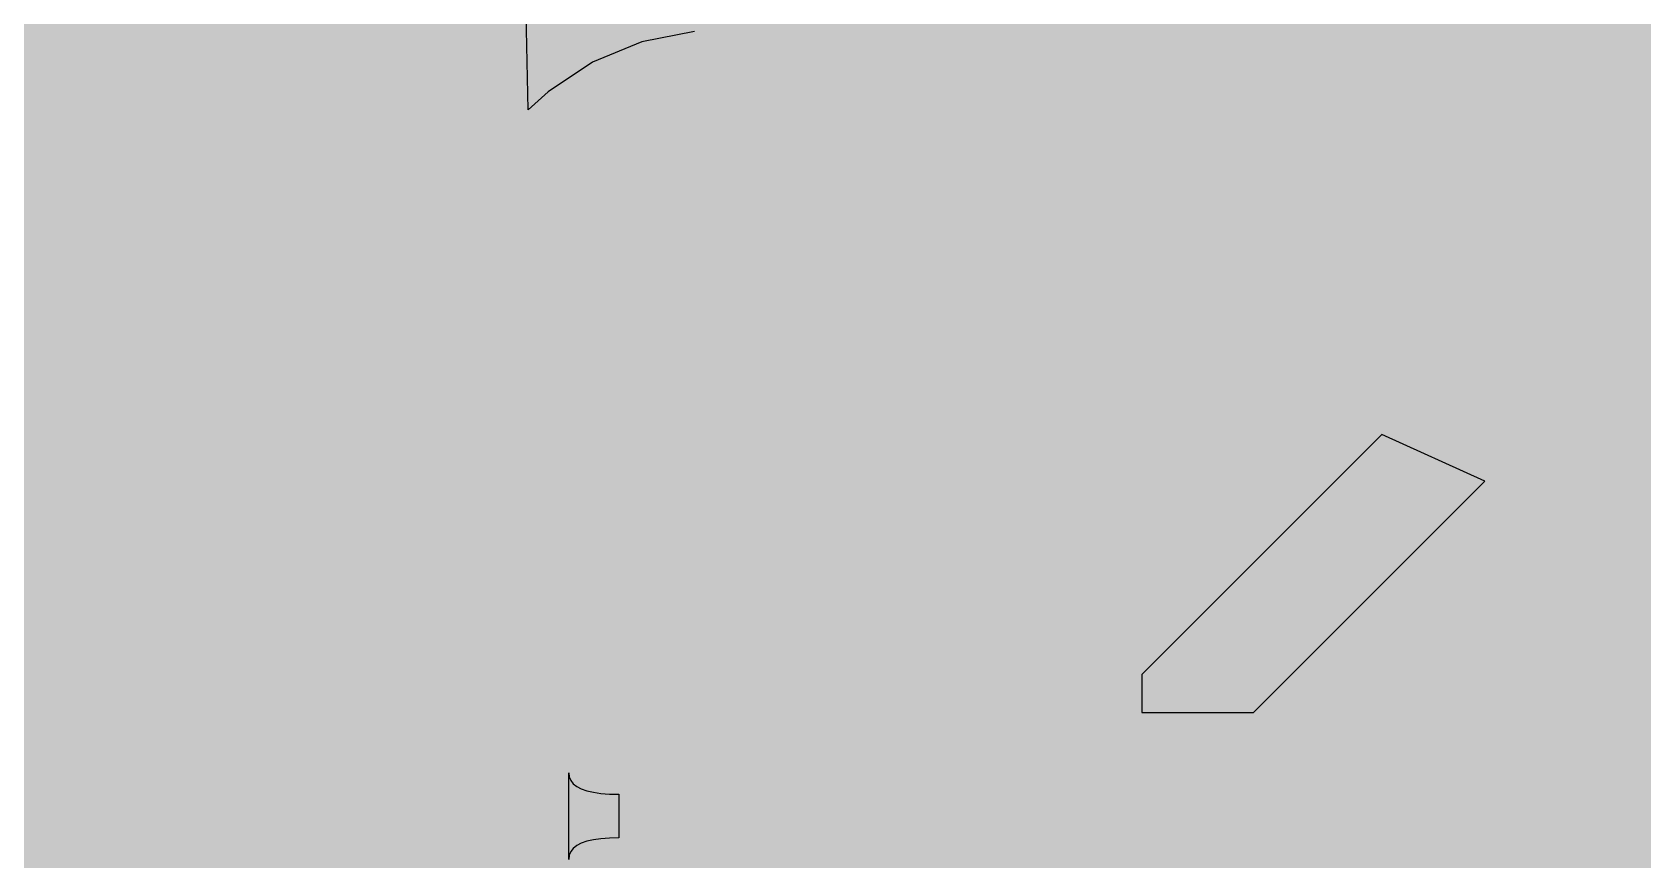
# Model space of a CAD drawing. Header units: millimetres. Extents: x 69.6 to 104.4, y 72.6 to 106.2.
# Drawn here: x 81.97 to 89.37, y 87.42 to 91.22 of the extents above; entities that cross this region are included whole.
import ezdxf

# ---------------------------------------------------------------- set-up
doc = ezdxf.new("R2010")
doc.units = ezdxf.units.MM
for name, color, linetype in [('BottomLayer', 5, 'Continuous'), ('MultiLayer', 9, 'Continuous'), ('TopLayer', 1, 'Continuous'), ('TopOverlay', 2, 'Continuous'), ('ViaHoleLayer', 16, 'Continuous')]:
    doc.layers.add(name, color=color, linetype=linetype)

# ---------------------------------------------------------------- blocks, each defined once
blk = doc.blocks.new('___4_4_0_8___26')
at = {"layer": 'TopLayer', "const_width": 1.2}
for points in [[(-2.8, 1.85), (-3.2, 1.85)], [(3.2, 1.85), (2.8, 1.85)], [(-2.8, -1.85), (-3.2, -1.85)], [(3.2, -1.85), (2.8, -1.85)]]:
    blk.add_lwpolyline(points, dxfattribs=at)
at = {"layer": 'TopLayer', "const_width": 0.6}
for points in [[(-3.5, 1.85, 1), (-2.9, 1.85, 1)], [(-3.1, 1.85, 1), (-2.5, 1.85, 1)], [(2.5, 1.85, 1), (3.1, 1.85, 1)], [(2.9, 1.85, 1), (3.5, 1.85, 1)], [(-3.5, -1.85, 1), (-2.9, -1.85, 1)], [(-3.1, -1.85, 1), (-2.5, -1.85, 1)], [(2.5, -1.85, 1), (3.1, -1.85, 1)], [(2.9, -1.85, 1), (3.5, -1.85, 1)]]:
    blk.add_lwpolyline(points, format="xyb", close=True, dxfattribs=at)
at = {"layer": 'TopOverlay', "const_width": 0.127}
for points in [[(-2, -2), (-2, 2)], [(2, -2), (2, 2)], [(-2, -2), (2, -2)]]:
    blk.add_lwpolyline(points, dxfattribs=at)
at = {"layer": 'TopOverlay'}
for points, const_width in [([(1.6401, 0, 1), (-1.6401, 0, 1)], 0.254), ([(-1.7036, 0, 1), (-1.5766, 0, 1)], 0.127), ([(1.5766, 0, 1), (1.7036, 0, 1)], 0.127), ([(-2.0318, -2, 1), (-1.9683, -2, 1)], 0.0635), ([(-2.0318, -2, 1), (-1.9683, -2, 1)], 0.0635), ([(1.9683, -2, 1), (2.0318, -2, 1)], 0.0635), ([(1.9683, -2, 1), (2.0318, -2, 1)], 0.0635)]:
    blk.add_lwpolyline(points, format="xyb", close=True, dxfattribs=dict(at, const_width=const_width))
blk = doc.blocks.new('CR2032_B_31')
at = {"layer": 'BottomLayer', "const_width": 8.5}
blk.add_lwpolyline([(-4.25, 0, 1), (4.25, 0, 1)], format="xyb", close=True, dxfattribs=at)

msp = doc.modelspace()

# ---------------------------------------------------------------- linework, layer by layer
at = {"layer": 'BottomLayer', "const_width": 0.2}
for points in [[(78.6694, 87.1547), (86.709, 95.1942)], [(78.6856, 86.888), (86.9793, 95.1817)], [(78.7018, 86.6213), (87.2497, 95.1693)], [(78.7146, 87.4827), (86.4365, 95.2046)], [(78.7179, 86.3547), (87.52, 95.1568)], [(78.7341, 86.088), (87.7904, 95.1443)], [(75.425, 82.2133), (88.3311, 95.1193)], [(78.0467, 84.552), (88.5882, 95.0936)], [(78.7503, 85.8213), (88.0608, 95.1318)], [(78.785, 87.836), (86.0852, 95.1362)], [(78.8554, 88.1892), (85.7339, 95.0677)], [(78.3384, 84.5609), (88.8107, 95.0332)], [(85.4424, 95.0109), (98.1031, 82.3502)], [(85.6791, 95.057), (98.211, 82.5252)], [(78.5354, 84.4751), (89.0331, 94.9728)], [(84.969, 94.9186), (97.8805, 82.0071)], [(85.2057, 94.9648), (97.9929, 82.1775)], [(78.6788, 84.3357), (89.2556, 94.9124)], [(78.7696, 84.1436), (89.478, 94.852)], [(84.7322, 94.8725), (97.7659, 81.8389)], [(78.7734, 83.8646), (89.7005, 94.7916)], [(84.4955, 94.8264), (97.649, 81.6729)], [(78.8085, 83.6168), (89.9229, 94.7312)], [(84.2815, 94.7575), (97.53, 81.5091)], [(78.8773, 83.4027), (90.1454, 94.6708)], [(84.0958, 94.6605), (97.4088, 81.3475)], [(78.9461, 83.1887), (90.3678, 94.6104)], [(79.0148, 82.9746), (90.5903, 94.55)], [(79.0148, 82.9746), (90.5903, 94.55)], [(83.91, 94.5634), (97.2854, 81.188)], [(79.0836, 82.7606), (90.8127, 94.4897)], [(79.2126, 82.6067), (91.0125, 94.4066)], [(83.7242, 94.4664), (97.1598, 81.0307)], [(83.5384, 94.3693), (97.0322, 80.8755)], [(79.3198, 82.431), (91.2013, 94.3125)], [(83.3526, 94.2722), (96.9024, 80.7225)], [(79.3577, 82.1861), (91.3901, 94.2185)], [(77.8978, 80.4434), (91.5789, 94.1245)], [(83.1669, 94.1752), (95.8566, 81.4854)], [(82.9811, 94.0781), (95.4549, 81.6043)], [(78.8913, 81.154), (91.7677, 94.0304)], [(82.7953, 93.981), (95.1797, 81.5966)], [(82.7953, 93.981), (95.1798, 81.5966)], [(79.1658, 81.1457), (91.9565, 93.9364)], [(82.6095, 93.884), (94.956, 81.5375)], [(79.379, 81.0761), (92.1453, 93.8424)], [(79.5537, 80.968), (92.3341, 93.7484)], [(82.4237, 93.7869), (94.7667, 81.4439)], [(82.2379, 93.6898), (94.6054, 81.3223)], [(79.6935, 80.8249), (92.523, 93.6543)], [(79.7973, 80.6459), (92.7118, 93.5603)], [(82.0859, 93.559), (94.459, 81.1859)], [(79.8623, 80.428), (92.9006, 93.4663)], [(79.8573, 80.1402), (93.0894, 93.3722)], [(81.9382, 93.4239), (94.3127, 81.0494)], [(79.2779, 79.2779), (93.2782, 93.2782)], [(81.7905, 93.2887), (94.1663, 80.9129)], [(79.4426, 79.1598), (93.467, 93.1842)], [(81.6428, 93.1536), (94.0199, 80.7764)], [(79.6098, 79.0441), (93.6419, 93.0762)], [(81.4951, 93.0184), (93.8736, 80.64)], [(79.7792, 78.9307), (93.8075, 92.959)], [(81.3475, 92.8833), (93.7272, 80.5035)], [(79.9511, 78.8197), (93.9732, 92.8418)], [(80.1253, 78.7111), (94.1388, 92.7246)], [(81.1998, 92.7481), (93.5809, 80.367)], [(80.302, 78.605), (94.3044, 92.6074)], [(81.0521, 92.613), (93.4345, 80.2305)], [(80.4812, 78.5013), (94.4701, 92.4902)], [(80.9044, 92.4778), (93.2881, 80.094)], [(80.7567, 92.3426), (93.1418, 79.9576)], [(80.609, 92.2075), (92.9954, 79.8211)], [(80.47, 92.0636), (92.8491, 79.6846)], [(80.367, 91.8838), (92.7027, 79.5481)], [(80.2641, 91.7039), (92.5564, 79.4116)], [(80.1611, 91.524), (92.41, 79.2751)], [(80.0581, 91.3442), (92.2636, 79.1387)], [(79.9552, 91.1643), (92.1173, 79.0022)], [(79.8522, 90.9844), (91.9734, 78.8632)], [(79.7492, 90.8045), (91.8514, 78.7023)], [(79.6463, 90.6247), (91.7575, 78.5135)], [(79.5433, 90.4448), (91.6659, 78.3221)], [(79.4403, 90.2649), (91.3562, 78.349)], [(79.3374, 90.085), (91.1502, 78.2722)]]:
    msp.add_lwpolyline(points, dxfattribs=at)
at = {"layer": 'BottomLayer', "const_width": 0.225}
for points in [[(87.8579, 90.9365, 1), (88.0829, 90.9365, 1)], [(86.0252, 90.6869, 1), (86.2502, 90.6869, 1)], [(82.7783, 90.2447, 1), (83.0033, 90.2447, 1)], [(88.7079, 90.0775, 1), (88.9329, 90.0775, 1)], [(84.386, 89.5855, 1), (84.611, 89.5855, 1)], [(87.5237, 89.1826, 1), (87.7487, 89.1826, 1)], [(86.689, 88.6897, 1), (86.914, 88.6897, 1)]]:
    msp.add_lwpolyline(points, format="xyb", close=True, dxfattribs=at)
at = {"layer": 'MultiLayer', "const_width": 0.225}
for points in [[(87.8579, 90.9365, 1), (88.0829, 90.9365, 1)], [(86.0252, 90.6869, 1), (86.2502, 90.6869, 1)], [(82.7783, 90.2447, 1), (83.0033, 90.2447, 1)], [(88.7079, 90.0775, 1), (88.9329, 90.0775, 1)], [(84.386, 89.5855, 1), (84.611, 89.5855, 1)], [(87.5237, 89.1826, 1), (87.7487, 89.1826, 1)], [(86.689, 88.6897, 1), (86.914, 88.6897, 1)]]:
    msp.add_lwpolyline(points, format="xyb", close=True, dxfattribs=at)
at = {"layer": 'TopLayer'}
for p, q in [((84.2523, 90.8637), (84.2329, 91.7964)), ((84.7742, 91.1765), (84.5474, 91.0826)), ((85.0149, 91.2244), (84.7742, 91.1765)), ((84.5474, 91.0826), (84.3433, 90.9462)), ((84.3433, 90.9462), (84.2523, 90.8637)), ((84.2523, 90.8637), (84.2523, 90.8637)), ((88.1709, 89.3737), (87.0692, 88.272)), ((88.6443, 89.1589), (88.1709, 89.3737)), ((87.5823, 88.097), (88.6443, 89.1589)), ((87.0692, 88.272), (87.0692, 88.097)), ((87.0692, 88.097), (87.5823, 88.097)), ((84.4385, 87.4229), (84.4385, 87.8211)), ((84.4385, 87.8211), (84.4408, 87.8023)), ((84.4408, 87.8023), (84.4477, 87.7854)), ((84.4477, 87.7854), (84.4592, 87.7705)), ((84.4592, 87.7705), (84.4753, 87.7577)), ((84.4753, 87.7577), (84.4959, 87.7468)), ((84.4959, 87.7468), (84.5212, 87.7378)), ((84.5212, 87.7378), (84.5511, 87.7309)), ((84.5511, 87.7309), (84.5855, 87.7259)), ((84.5855, 87.7259), (84.6246, 87.723)), ((84.6246, 87.723), (84.6683, 87.722)), ((84.6683, 87.722), (84.6683, 87.522)), ((84.4753, 87.4863), (84.4592, 87.4734)), ((84.4959, 87.4972), (84.4753, 87.4863)), ((84.5212, 87.5061), (84.4959, 87.4972)), ((84.5511, 87.5131), (84.5212, 87.5061)), ((84.5855, 87.518), (84.5511, 87.5131)), ((84.6246, 87.521), (84.5855, 87.518)), ((84.6683, 87.522), (84.6246, 87.521)), ((84.4408, 87.4417), (84.4385, 87.4229)), ((84.4477, 87.4585), (84.4408, 87.4417)), ((84.4592, 87.4734), (84.4477, 87.4585))]:
    msp.add_line(p, q, dxfattribs=at)
for points, const_width in [([(84.7322, 94.8725), (88.5678, 91.0369)], 0.2), ([(84.4955, 94.8264), (89.8259, 89.496)], 0.2), ([(84.2815, 94.7575), (89.5431, 89.496)], 0.2), ([(84.0958, 94.6605), (89.2603, 89.496)], 0.2), ([(87.2589, 91.2187), (90.5903, 94.55)], 0.2), ([(87.4003, 91.0772), (90.8127, 94.4897)], 0.2), ([(87.5417, 90.9358), (91.0125, 94.4066)], 0.2), ([(87.5417, 90.9358), (91.0125, 94.4066)], 0.2), ([(80.6864, 94.1896), (83.5541, 91.322)], 0.4), ([(81.0633, 92.6018), (82.5461, 91.1189)], 0.2), ([(80.9044, 92.4778), (84.3553, 89.0269)], 0.2), ([(80.7567, 92.3426), (84.0724, 89.0269)], 0.2), ([(80.609, 92.2075), (83.7896, 89.0269)], 0.2), ([(80.47, 92.0636), (83.5067, 89.0269)], 0.2), ([(80.4523, 91.7985), (83.2239, 89.0269)], 0.2), ([(87.6831, 90.7944), (88.6134, 91.7247)], 0.2), ([(80.4523, 89.786), (82.2809, 91.6147)], 0.2), ([(86.8352, 91.6423), (88.9816, 89.496)], 0.2), ([(80.4523, 91.5157), (82.941, 89.0269)], 0.2), ([(80.4523, 89.5032), (82.4224, 91.4733)], 0.2), ([(86.5135, 91.322), (88.7935, 89.042)], 0.2), ([(87.8246, 90.653), (88.5248, 91.3532)], 0.2), ([(80.4523, 89.2204), (82.5245, 91.2926)], 0.2), ([(80.4523, 91.2329), (82.6582, 89.0269)], 0.2), ([(87.966, 90.5116), (88.5512, 91.0968)], 0.2), ([(80.4523, 88.9375), (82.5641, 91.0493)], 0.2), ([(80.4523, 90.95), (82.4296, 88.9727)], 0.2), ([(83.3701, 89.0269), (85.2111, 90.868)], 0.2), ([(83.6529, 89.0269), (85.494, 90.868)], 0.2), ([(83.9358, 89.0269), (85.7768, 90.868)], 0.2), ([(84.2186, 89.0269), (86.0597, 90.868)], 0.2), ([(84.5015, 89.0269), (86.334, 90.8595)], 0.2), ([(84.8795, 90.8295), (85.0593, 90.8652)], 0.2), ([(85.0624, 90.8654), (87.3625, 88.5653)], 0.2), ([(85.1151, 90.868), (86.3255, 90.868)], 0.2), ([(85.3426, 90.868), (87.5039, 88.7067)], 0.2), ([(85.6255, 90.868), (87.6454, 88.8481)], 0.2), ([(85.6255, 90.868), (87.6453, 88.8481)], 0.2), ([(85.9084, 90.868), (87.7868, 88.9896)], 0.2), ([(86.1912, 90.868), (87.9282, 89.131)], 0.2), ([(86.3255, 90.868), (87.9953, 89.1981)], 0.2), ([(88.1074, 90.3701), (88.6275, 90.8903)], 0.2), ([(80.4523, 88.6547), (82.6486, 90.851)], 0.2), ([(83.0872, 89.0269), (84.8924, 90.832)], 0.2), ([(84.7184, 90.7628), (84.8795, 90.8295)], 0.2), ([(84.8342, 90.8107), (87.1216, 88.5233)], 0.2), ([(84.5663, 90.6611), (84.7184, 90.7628)], 0.2), ([(84.647, 90.7151), (86.8387, 88.5233)], 0.2), ([(84.7354, 88.978), (86.4754, 90.718)], 0.2), ([(88.2488, 90.2287), (88.739, 90.7189)], 0.2), ([(80.4523, 88.3718), (82.7668, 90.6864)], 0.2), ([(80.4523, 90.6672), (82.2746, 88.8448)], 0.2), ([(84.4896, 90.5896), (86.5559, 88.5233)], 0.2), ([(84.8928, 88.8526), (86.6168, 90.5766)], 0.2), ([(88.3902, 90.0873), (88.881, 90.5781)], 0.2), ([(80.4523, 88.089), (82.9152, 90.5519)], 0.2), ([(80.4523, 87.8062), (83.0946, 90.4485)], 0.2), ([(82.8044, 89.0269), (84.2021, 90.4246)], 0.2), ([(84.32, 90.4764), (86.2731, 88.5233)], 0.2), ([(85.0342, 88.7112), (86.7582, 90.4352)], 0.2), ([(88.5317, 89.9459), (89.0535, 90.4677)], 0.2), ([(89.1932, 90.4116), (90.1088, 89.496)], 0.2), ([(80.4523, 90.3843), (82.1332, 88.7034)], 0.2), ([(80.4523, 87.5233), (83.3116, 90.3826)], 0.2), ([(80.4523, 87.2405), (83.5798, 90.368)], 0.2), ([(82.4967, 89.0021), (83.8626, 90.368)], 0.2), ([(83.2752, 90.3898), (84.6557, 89.0093)], 0.2), ([(83.4783, 90.368), (83.8783, 90.368)], 0.2), ([(83.5799, 90.368), (85.4245, 88.5233)], 0.2), ([(83.8627, 90.368), (85.7074, 88.5233)], 0.2), ([(84.1156, 90.398), (85.9902, 88.5233)], 0.2), ([(88.6731, 89.8045), (89.2615, 90.3929)], 0.2), ([(88.8145, 89.663), (89.5194, 90.368)], 0.2), ([(88.9559, 89.5216), (89.8023, 90.368)], 0.2), ([(89.2131, 89.496), (90.115, 90.3978)], 0.2), ([(85.1757, 88.5698), (86.8997, 90.2938)], 0.2), ([(85.1757, 88.5698), (86.8997, 90.2938)], 0.2), ([(85.4121, 88.5233), (87.0411, 90.1524)], 0.2), ([(80.4523, 90.1015), (81.9918, 88.562)], 0.2), ([(85.6949, 88.5233), (87.1825, 90.0109)], 0.2), ([(85.9777, 88.5233), (87.3239, 89.8695)], 0.2), ([(86.2606, 88.5233), (87.4654, 89.7281)], 0.2), ([(86.5434, 88.5233), (87.6068, 89.5867)], 0.2), ([(88.9816, 89.496), (90.2843, 89.496)], 0.2), ([(86.8263, 88.5233), (87.7482, 89.4453)], 0.2), ([(87.1091, 88.5233), (87.8896, 89.3038)], 0.2), ([(87.3206, 88.5233), (87.9953, 89.1981)], 0.2), ([(82.6448, 89.0269), (84.5305, 89.0269)], 0.2), ([(88.7935, 89.042), (90.9383, 89.042)], 0.2), ([(81.9456, 88.5158), (82.3231, 88.8933)], 0.2), ([(84.8521, 88.8933), (85.2221, 88.5233)], 0.2), ([(82.266, 88.1941), (82.6448, 88.5729)], 0.2), ([(82.6448, 88.5729), (84.5305, 88.5729)], 0.2), ([(84.5305, 88.5729), (85.0341, 88.0693)], 0.2), ([(85.2221, 88.5233), (87.3206, 88.5233)], 0.2), ([(82.266, 87.1714), (82.266, 88.1941)], 0.2), ([(85.0341, 88.0693), (87.575, 88.0693)], 0.2), ([(87.575, 88.0693), (89.8757, 85.7687)], 0.2), ([(83.6624, 87.6061), (83.6783, 87.622)], 0.2), ([(83.6624, 86.2127), (83.6624, 87.6061)], 0.2), ([(83.6783, 87.622), (87.4567, 87.622)], 0.2), ([(87.4567, 87.622), (89.5928, 85.4858)], 0.2)]:
    msp.add_lwpolyline(points, dxfattribs=dict(at, const_width=const_width))
at = {"layer": 'TopLayer', "const_width": 0.2}
for points in [[(89.4783, 90.368, -1), (89.4783, 92.276)], [(83.4783, 90.368, -0.40479), (82.5248, 91.2912)], [(84.5663, 90.6611, -0.204157), (83.8783, 90.368)], [(82.3231, 88.8933, -0.199446), (82.6448, 89.0269)], [(82.3238, 88.894, -0.198912), (82.6448, 89.0269)], [(84.5305, 89.0269, -0.198912), (84.8515, 88.894)], [(84.5305, 89.0269, -0.199446), (84.8521, 88.8933)], [(81.812, 88.1941, -0.199446), (81.9456, 88.5158)], [(81.812, 88.1941, -0.198912), (81.945, 88.5151)]]:
    msp.add_lwpolyline(points, format="xyb", dxfattribs=at)
at = {"layer": 'TopLayer'}
for points, const_width in [([(83.4541, 91.322, 1), (83.6541, 91.322, 1)], 0.2), ([(82.4745, 91.2926, 1), (82.5745, 91.2926, 1)], 0.1), ([(82.4748, 91.2912, 1), (82.5748, 91.2912, 1)], 0.1), ([(87.2089, 91.2187, 1), (87.3089, 91.2187, 1)], 0.1), ([(82.4961, 91.1189, 1), (82.5961, 91.1189, 1)], 0.1), ([(87.3503, 91.0772, 1), (87.4503, 91.0772, 1)], 0.1), ([(88.5012, 91.0968, 1), (88.6012, 91.0968, 1)], 0.1), ([(82.5141, 91.0493, 1), (82.6141, 91.0493, 1)], 0.1), ([(87.8579, 90.9365, 1), (88.0829, 90.9365, 1)], 0.225), ([(88.5178, 91.0369, 1), (88.6178, 91.0369, 1)], 0.1), ([(87.4917, 90.9358, 1), (87.5917, 90.9358, 1)], 0.1), ([(87.4917, 90.9358, 1), (87.5917, 90.9358, 1)], 0.1), ([(85.0093, 90.8652, 1), (85.1093, 90.8652, 1)], 0.1), ([(85.0124, 90.8654, 1), (85.1124, 90.8654, 1)], 0.1), ([(85.0651, 90.868, 1), (85.1651, 90.868, 1)], 0.1), ([(85.1611, 90.868, 1), (85.2611, 90.868, 1)], 0.1), ([(85.2926, 90.868, 1), (85.3926, 90.868, 1)], 0.1), ([(85.444, 90.868, 1), (85.544, 90.868, 1)], 0.1), ([(85.5755, 90.868, 1), (85.6755, 90.868, 1)], 0.1), ([(85.5755, 90.868, 1), (85.6755, 90.868, 1)], 0.1), ([(85.7268, 90.868, 1), (85.8268, 90.868, 1)], 0.1), ([(85.8584, 90.868, 1), (85.9584, 90.868, 1)], 0.1), ([(86.0097, 90.868, 1), (86.1097, 90.868, 1)], 0.1), ([(86.1412, 90.868, 1), (86.2412, 90.868, 1)], 0.1), ([(86.2755, 90.868, 1), (86.3755, 90.868, 1)], 0.1), ([(86.2755, 90.868, 1), (86.3755, 90.868, 1)], 0.1), ([(86.284, 90.8595, 1), (86.384, 90.8595, 1)], 0.1), ([(88.5775, 90.8903, 1), (88.6775, 90.8903, 1)], 0.1), ([(82.5986, 90.851, 1), (82.6986, 90.851, 1)], 0.1), ([(84.7842, 90.8107, 1), (84.8842, 90.8107, 1)], 0.1), ([(84.8295, 90.8295, 1), (84.9295, 90.8295, 1)], 0.1), ([(84.8295, 90.8295, 1), (84.9295, 90.8295, 1)], 0.1), ([(84.8424, 90.832, 1), (84.9424, 90.832, 1)], 0.1), ([(86.0252, 90.6869, 1), (86.2502, 90.6869, 1)], 0.225), ([(87.6331, 90.7944, 1), (87.7331, 90.7944, 1)], 0.1), ([(84.597, 90.7151, 1), (84.697, 90.7151, 1)], 0.1), ([(84.6684, 90.7628, 1), (84.7684, 90.7628, 1)], 0.1), ([(84.6684, 90.7628, 1), (84.7684, 90.7628, 1)], 0.1), ([(86.4254, 90.718, 1), (86.5254, 90.718, 1)], 0.1), ([(88.689, 90.7189, 1), (88.789, 90.7189, 1)], 0.1), ([(82.7168, 90.6864, 1), (82.8168, 90.6864, 1)], 0.1), ([(84.5163, 90.6611, 1), (84.6163, 90.6611, 1)], 0.1), ([(84.5163, 90.6611, 1), (84.6163, 90.6611, 1)], 0.1), ([(87.7746, 90.653, 1), (87.8746, 90.653, 1)], 0.1), ([(84.4396, 90.5896, 1), (84.5396, 90.5896, 1)], 0.1), ([(86.5668, 90.5766, 1), (86.6668, 90.5766, 1)], 0.1), ([(88.831, 90.5781, 1), (88.931, 90.5781, 1)], 0.1), ([(82.8652, 90.5519, 1), (82.9652, 90.5519, 1)], 0.1), ([(87.916, 90.5116, 1), (88.016, 90.5116, 1)], 0.1), ([(83.0446, 90.4485, 1), (83.1446, 90.4485, 1)], 0.1), ([(84.1521, 90.4246, 1), (84.2521, 90.4246, 1)], 0.1), ([(84.27, 90.4764, 1), (84.37, 90.4764, 1)], 0.1), ([(86.7082, 90.4352, 1), (86.8082, 90.4352, 1)], 0.1), ([(89.0035, 90.4677, 1), (89.1035, 90.4677, 1)], 0.1), ([(89.1432, 90.4116, 1), (89.2432, 90.4116, 1)], 0.1), ([(82.7783, 90.2447, 1), (83.0033, 90.2447, 1)], 0.225), ([(83.2252, 90.3898, 1), (83.3252, 90.3898, 1)], 0.1), ([(83.2616, 90.3826, 1), (83.3616, 90.3826, 1)], 0.1), ([(83.4283, 90.368, 1), (83.5283, 90.368, 1)], 0.1), ([(83.4283, 90.368, 1), (83.5283, 90.368, 1)], 0.1), ([(83.5298, 90.368, 1), (83.6298, 90.368, 1)], 0.1), ([(83.5299, 90.368, 1), (83.6299, 90.368, 1)], 0.1), ([(83.8126, 90.368, 1), (83.9126, 90.368, 1)], 0.1), ([(83.8127, 90.368, 1), (83.9127, 90.368, 1)], 0.1), ([(83.8283, 90.368, 1), (83.9283, 90.368, 1)], 0.1), ([(83.8283, 90.368, 1), (83.9283, 90.368, 1)], 0.1), ([(84.0656, 90.398, 1), (84.1656, 90.398, 1)], 0.1), ([(88.0574, 90.3701, 1), (88.1574, 90.3701, 1)], 0.1), ([(89.2115, 90.3929, 1), (89.3115, 90.3929, 1)], 0.1), ([(86.8497, 90.2938, 1), (86.9497, 90.2938, 1)], 0.1), ([(86.8497, 90.2938, 1), (86.9497, 90.2938, 1)], 0.1), ([(88.1988, 90.2287, 1), (88.2988, 90.2287, 1)], 0.1), ([(88.7079, 90.0775, 1), (88.9329, 90.0775, 1)], 0.225), ([(86.9911, 90.1524, 1), (87.0911, 90.1524, 1)], 0.1), ([(88.3402, 90.0873, 1), (88.4402, 90.0873, 1)], 0.1), ([(87.1325, 90.0109, 1), (87.2325, 90.0109, 1)], 0.1), ([(88.4817, 89.9459, 1), (88.5817, 89.9459, 1)], 0.1), ([(87.2739, 89.8695, 1), (87.3739, 89.8695, 1)], 0.1), ([(88.6231, 89.8045, 1), (88.7231, 89.8045, 1)], 0.1), ([(84.386, 89.5855, 1), (84.611, 89.5855, 1)], 0.225), ([(87.4154, 89.7281, 1), (87.5154, 89.7281, 1)], 0.1), ([(88.7645, 89.663, 1), (88.8645, 89.663, 1)], 0.1), ([(87.5568, 89.5867, 1), (87.6568, 89.5867, 1)], 0.1), ([(88.9059, 89.5216, 1), (89.0059, 89.5216, 1)], 0.1), ([(88.9316, 89.496, 1), (89.0316, 89.496, 1)], 0.1), ([(88.9316, 89.496, 1), (89.0316, 89.496, 1)], 0.1), ([(89.1631, 89.496, 1), (89.2631, 89.496, 1)], 0.1), ([(89.2103, 89.496, 1), (89.3103, 89.496, 1)], 0.1), ([(87.6982, 89.4453, 1), (87.7982, 89.4453, 1)], 0.1), ([(87.5237, 89.1826, 1), (87.7487, 89.1826, 1)], 0.225), ([(87.8396, 89.3038, 1), (87.9396, 89.3038, 1)], 0.1), ([(87.9453, 89.1981, 1), (88.0453, 89.1981, 1)], 0.1), ([(87.9453, 89.1981, 1), (88.0453, 89.1981, 1)], 0.1), ([(87.8782, 89.131, 1), (87.9782, 89.131, 1)], 0.1), ([(82.5948, 89.0269, 1), (82.6948, 89.0269, 1)], 0.1), ([(82.5948, 89.0269, 1), (82.6948, 89.0269, 1)], 0.1), ([(82.5948, 89.0269, 1), (82.6948, 89.0269, 1)], 0.1), ([(82.6082, 89.0269, 1), (82.7082, 89.0269, 1)], 0.1), ([(82.7544, 89.0269, 1), (82.8544, 89.0269, 1)], 0.1), ([(82.891, 89.0269, 1), (82.991, 89.0269, 1)], 0.1), ([(83.0372, 89.0269, 1), (83.1372, 89.0269, 1)], 0.1), ([(83.1739, 89.0269, 1), (83.2739, 89.0269, 1)], 0.1), ([(83.3201, 89.0269, 1), (83.4201, 89.0269, 1)], 0.1), ([(83.4567, 89.0269, 1), (83.5567, 89.0269, 1)], 0.1), ([(83.6029, 89.0269, 1), (83.7029, 89.0269, 1)], 0.1), ([(83.7396, 89.0269, 1), (83.8396, 89.0269, 1)], 0.1), ([(83.8858, 89.0269, 1), (83.9858, 89.0269, 1)], 0.1), ([(84.0224, 89.0269, 1), (84.1224, 89.0269, 1)], 0.1), ([(84.1686, 89.0269, 1), (84.2686, 89.0269, 1)], 0.1), ([(84.3053, 89.0269, 1), (84.4053, 89.0269, 1)], 0.1), ([(84.4515, 89.0269, 1), (84.5515, 89.0269, 1)], 0.1), ([(84.4805, 89.0269, 1), (84.5805, 89.0269, 1)], 0.1), ([(84.4805, 89.0269, 1), (84.5805, 89.0269, 1)], 0.1), ([(84.4805, 89.0269, 1), (84.5805, 89.0269, 1)], 0.1), ([(84.6057, 89.0093, 1), (84.7057, 89.0093, 1)], 0.1), ([(88.7435, 89.042, 1), (88.8435, 89.042, 1)], 0.1), ([(88.7435, 89.042, 1), (88.8435, 89.042, 1)], 0.1), ([(82.3796, 88.9727, 1), (82.4796, 88.9727, 1)], 0.1), ([(82.4467, 89.0021, 1), (82.5467, 89.0021, 1)], 0.1), ([(84.6854, 88.978, 1), (84.7854, 88.978, 1)], 0.1), ([(87.7368, 88.9896, 1), (87.8368, 88.9896, 1)], 0.1), ([(82.2731, 88.8933, 1), (82.3731, 88.8933, 1)], 0.1), ([(82.2731, 88.8933, 1), (82.3731, 88.8933, 1)], 0.1), ([(82.2738, 88.894, 1), (82.3738, 88.894, 1)], 0.1), ([(84.8015, 88.894, 1), (84.9015, 88.894, 1)], 0.1), ([(84.8021, 88.8933, 1), (84.9021, 88.8933, 1)], 0.1), ([(84.8021, 88.8933, 1), (84.9021, 88.8933, 1)], 0.1), ([(82.2246, 88.8448, 1), (82.3246, 88.8448, 1)], 0.1), ([(84.8428, 88.8526, 1), (84.9428, 88.8526, 1)], 0.1), ([(86.689, 88.6897, 1), (86.914, 88.6897, 1)], 0.225), ([(87.5953, 88.8481, 1), (87.6953, 88.8481, 1)], 0.1), ([(87.5954, 88.8481, 1), (87.6954, 88.8481, 1)], 0.1), ([(84.9842, 88.7112, 1), (85.0842, 88.7112, 1)], 0.1), ([(82.0832, 88.7034, 1), (82.1832, 88.7034, 1)], 0.1), ([(87.4539, 88.7067, 1), (87.5539, 88.7067, 1)], 0.1), ([(81.9418, 88.562, 1), (82.0418, 88.562, 1)], 0.1), ([(82.5948, 88.5729, 1), (82.6948, 88.5729, 1)], 0.1), ([(82.5948, 88.5729, 1), (82.6948, 88.5729, 1)], 0.1), ([(84.4805, 88.5729, 1), (84.5805, 88.5729, 1)], 0.1), ([(84.4805, 88.5729, 1), (84.5805, 88.5729, 1)], 0.1), ([(85.1257, 88.5698, 1), (85.2257, 88.5698, 1)], 0.1), ([(85.1257, 88.5698, 1), (85.2257, 88.5698, 1)], 0.1), ([(87.3125, 88.5653, 1), (87.4125, 88.5653, 1)], 0.1), ([(81.895, 88.5151, 1), (81.995, 88.5151, 1)], 0.1), ([(81.8956, 88.5158, 1), (81.9956, 88.5158, 1)], 0.1), ([(81.8956, 88.5158, 1), (81.9956, 88.5158, 1)], 0.1), ([(85.1721, 88.5233, 1), (85.2721, 88.5233, 1)], 0.1), ([(85.1721, 88.5233, 1), (85.2721, 88.5233, 1)], 0.1), ([(85.3621, 88.5233, 1), (85.4621, 88.5233, 1)], 0.1), ([(85.3745, 88.5233, 1), (85.4745, 88.5233, 1)], 0.1), ([(85.6449, 88.5233, 1), (85.7449, 88.5233, 1)], 0.1), ([(85.6574, 88.5233, 1), (85.7574, 88.5233, 1)], 0.1), ([(85.9277, 88.5233, 1), (86.0277, 88.5233, 1)], 0.1), ([(85.9402, 88.5233, 1), (86.0402, 88.5233, 1)], 0.1), ([(86.2106, 88.5233, 1), (86.3106, 88.5233, 1)], 0.1), ([(86.2231, 88.5233, 1), (86.3231, 88.5233, 1)], 0.1), ([(86.4934, 88.5233, 1), (86.5934, 88.5233, 1)], 0.1), ([(86.5059, 88.5233, 1), (86.6059, 88.5233, 1)], 0.1), ([(86.7763, 88.5233, 1), (86.8763, 88.5233, 1)], 0.1), ([(86.7887, 88.5233, 1), (86.8887, 88.5233, 1)], 0.1), ([(87.0591, 88.5233, 1), (87.1591, 88.5233, 1)], 0.1), ([(87.0716, 88.5233, 1), (87.1716, 88.5233, 1)], 0.1), ([(87.2706, 88.5233, 1), (87.3706, 88.5233, 1)], 0.1), ([(87.2706, 88.5233, 1), (87.3706, 88.5233, 1)], 0.1), ([(82.216, 88.1941, 1), (82.316, 88.1941, 1)], 0.1), ([(82.216, 88.1941, 1), (82.316, 88.1941, 1)], 0.1), ([(84.9841, 88.0693, 1), (85.0841, 88.0693, 1)], 0.1), ([(84.9841, 88.0693, 1), (85.0841, 88.0693, 1)], 0.1), ([(87.525, 88.0693, 1), (87.625, 88.0693, 1)], 0.1), ([(87.525, 88.0693, 1), (87.625, 88.0693, 1)], 0.1), ([(83.6124, 87.6061, 1), (83.7124, 87.6061, 1)], 0.1), ([(83.6124, 87.6061, 1), (83.7124, 87.6061, 1)], 0.1), ([(83.6283, 87.622, 1), (83.7283, 87.622, 1)], 0.1), ([(83.6283, 87.622, 1), (83.7283, 87.622, 1)], 0.1), ([(87.4067, 87.622, 1), (87.5067, 87.622, 1)], 0.1), ([(87.4067, 87.622, 1), (87.5067, 87.622, 1)], 0.1)]:
    msp.add_lwpolyline(points, format="xyb", close=True, dxfattribs=dict(at, const_width=const_width))
at = {"layer": 'ViaHoleLayer', "const_width": 0.15}
for points in [[(87.8954, 90.9365, 1), (88.0454, 90.9365, 1)], [(86.0627, 90.6869, 1), (86.2127, 90.6869, 1)], [(82.8158, 90.2447, 1), (82.9658, 90.2447, 1)], [(88.7454, 90.0775, 1), (88.8954, 90.0775, 1)], [(84.4235, 89.5855, 1), (84.5735, 89.5855, 1)], [(87.5612, 89.1826, 1), (87.7112, 89.1826, 1)], [(86.7265, 88.6897, 1), (86.8765, 88.6897, 1)]]:
    msp.add_lwpolyline(points, format="xyb", close=True, dxfattribs=at)

# ---------------------------------------------------------------- block references
at = {"rotation": 133}
msp.add_blockref('CR2032_B_31', (87.1323, 86.7499), dxfattribs=at)
msp.add_blockref('___4_4_0_8___26', (86.6783, 89.472))

doc.saveas('drawing.dxf')
